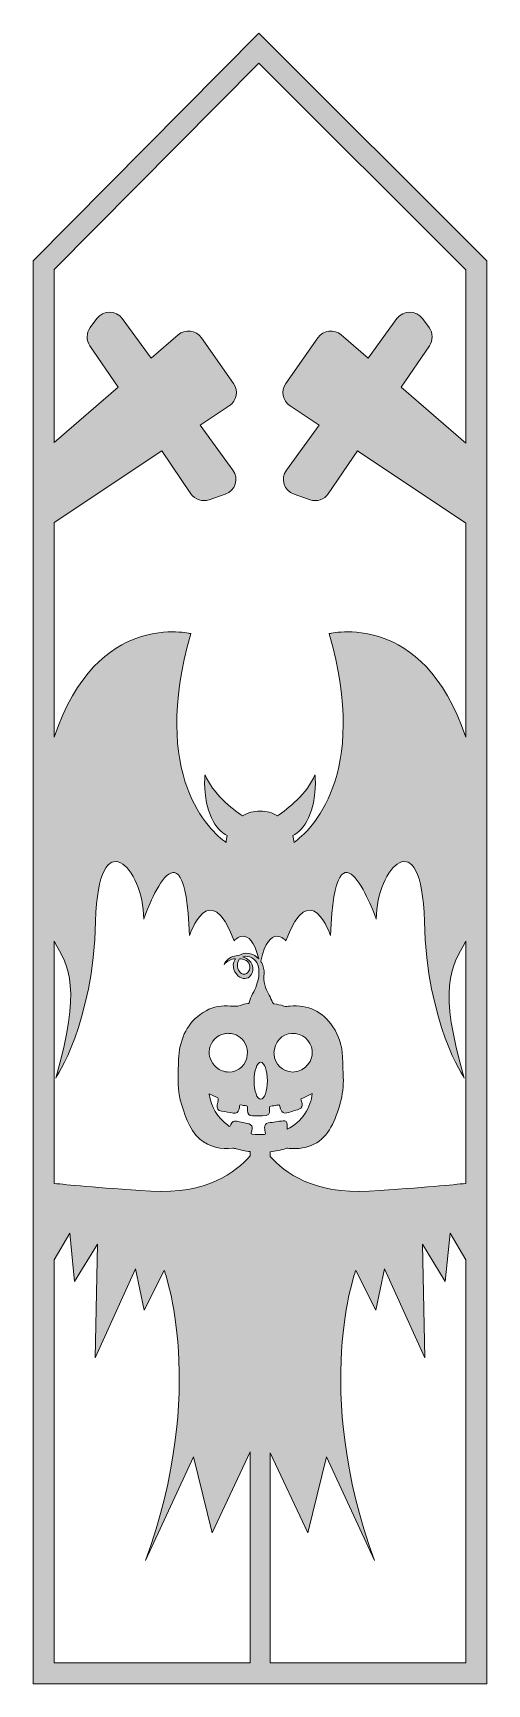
# Model space of a CAD drawing. Header units: centimetres. Extents: x 4.6 to 9.4, y -18.7 to -1.4.
import ezdxf

# ---------------------------------------------------------------- set-up
doc = ezdxf.new("R2010")
doc.units = ezdxf.units.CM
doc.header["$MEASUREMENT"] = 0
doc.layers.add('Layer 1', color=7, linetype='Continuous')

msp = doc.modelspace()

# ---------------------------------------------------------------- hatches: boundary and pattern name
at = {"layer": 'Layer 1', "true_color": 0x606060}
h = msp.add_hatch(color=251, dxfattribs=at)
h.dxf.hatch_style = 2
h.paths.add_polyline_path([(6.974, -1.365), (4.61, -3.75), (4.61, -5.846), (4.61, -6.598), (4.61, -18.65), (9.36, -18.65), (9.36, -6.586), (9.36, -5.851), (9.36, -3.751)])
edge = h.paths.add_edge_path()
edge.add_spline(control_points=[(7.033, -12.826), (7.034, -12.846), (7.038, -12.866), (7.041, -12.886), (7.043, -12.895), (7.041, -12.898), (7.031, -12.898), (6.989, -12.9), (6.946, -12.899), (6.903, -12.894), (6.893, -12.893), (6.889, -12.889), (6.893, -12.878), (6.897, -12.867), (6.9, -12.854), (6.903, -12.842), (6.908, -12.818), (6.895, -12.793), (6.871, -12.787), (6.826, -12.776), (6.782, -12.766), (6.738, -12.757), (6.711, -12.752), (6.695, -12.763), (6.68, -12.794), (6.669, -12.817), (6.669, -12.817), (6.648, -12.801), (6.537, -12.72), (6.476, -12.609), (6.454, -12.476), (6.453, -12.474), (6.454, -12.472), (6.454, -12.47), (6.485, -12.484), (6.514, -12.499), (6.544, -12.513), (6.551, -12.516), (6.549, -12.521), (6.548, -12.527), (6.545, -12.547), (6.541, -12.567), (6.538, -12.587), (6.531, -12.624), (6.546, -12.646), (6.583, -12.652), (6.624, -12.659), (6.664, -12.666), (6.704, -12.674), (6.736, -12.68), (6.76, -12.664), (6.766, -12.632), (6.768, -12.621), (6.77, -12.609), (6.772, -12.597), (6.773, -12.589), (6.776, -12.586), (6.785, -12.587), (6.804, -12.591), (6.824, -12.594), (6.843, -12.597), (6.852, -12.598), (6.854, -12.602), (6.854, -12.61), (6.853, -12.622), (6.854, -12.635), (6.854, -12.647), (6.854, -12.683), (6.871, -12.701), (6.907, -12.702), (6.942, -12.702), (6.977, -12.702), (7.012, -12.702), (7.074, -12.701), (7.086, -12.69), (7.086, -12.628), (7.085, -12.6), (7.085, -12.601), (7.114, -12.598), (7.133, -12.596), (7.153, -12.593), (7.172, -12.589), (7.185, -12.586), (7.19, -12.59), (7.193, -12.602), (7.195, -12.614), (7.199, -12.625), (7.203, -12.636), (7.212, -12.666), (7.236, -12.68), (7.266, -12.671), (7.309, -12.659), (7.351, -12.646), (7.393, -12.632), (7.422, -12.623), (7.434, -12.6), (7.425, -12.57), (7.422, -12.558), (7.418, -12.545), (7.415, -12.533), (7.413, -12.529), (7.411, -12.524), (7.417, -12.522), (7.456, -12.506), (7.493, -12.489), (7.531, -12.469), (7.518, -12.604), (7.426, -12.771), (7.27, -12.84), (7.27, -12.823), (7.27, -12.807), (7.27, -12.792), (7.269, -12.764), (7.255, -12.75), (7.228, -12.754), (7.176, -12.76), (7.124, -12.768), (7.072, -12.776), (7.046, -12.78), (7.031, -12.8), (7.033, -12.826)], knot_values=[0, 0, 0, 0, 1, 1, 1, 2, 2, 2, 3, 3, 3, 4, 4, 4, 5, 5, 5, 6, 6, 6, 7, 7, 7, 8, 8, 8, 9, 9, 9, 10, 10, 10, 11, 11, 11, 12, 12, 12, 13, 13, 13, 14, 14, 14, 15, 15, 15, 16, 16, 16, 17, 17, 17, 18, 18, 18, 19, 19, 19, 20, 20, 20, 21, 21, 21, 22, 22, 22, 23, 23, 23, 24, 24, 24, 25, 25, 25, 26, 26, 26, 27, 27, 27, 28, 28, 28, 29, 29, 29, 30, 30, 30, 31, 31, 31, 32, 32, 32, 33, 33, 33, 34, 34, 34, 35, 35, 35, 36, 36, 36, 37, 37, 37, 38, 38, 38, 39, 39, 39, 40, 40, 40, 40], degree=3, periodic=1)
edge = h.paths.add_edge_path()
edge.add_spline(control_points=[(6.457, -12), (6.473, -11.92), (6.535, -11.857), (6.614, -11.842), (6.627, -11.839), (6.64, -11.837), (6.654, -11.838), (6.733, -11.841), (6.793, -11.875), (6.83, -11.945), (6.851, -11.985), (6.858, -12.024), (6.852, -12.063), (6.845, -12.164), (6.76, -12.243), (6.658, -12.243), (6.609, -12.243), (6.564, -12.225), (6.53, -12.195), (6.529, -12.194), (6.528, -12.193), (6.527, -12.192), (6.471, -12.147), (6.442, -12.07), (6.457, -12)], knot_values=[0, 0, 0, 0, 1, 1, 1, 2, 2, 2, 3, 3, 3, 4, 4, 4, 5, 5, 5, 6, 6, 6, 7, 7, 7, 8, 8, 8, 8], degree=3, periodic=1)
edge = h.paths.add_edge_path()
edge.add_spline(control_points=[(6.923, -12.334), (6.923, -12.228), (6.954, -12.141), (6.992, -12.141), (7.031, -12.141), (7.062, -12.228), (7.062, -12.334), (7.062, -12.441), (7.031, -12.528), (6.992, -12.528), (6.954, -12.528), (6.923, -12.441), (6.923, -12.334)], knot_values=[0, 0, 0, 0, 1, 1, 1, 2, 2, 2, 3, 3, 3, 4, 4, 4, 4], degree=3, periodic=1)
edge = h.paths.add_edge_path()
edge.add_spline(control_points=[(7.131, -12.043), (7.132, -11.934), (7.216, -11.843), (7.315, -11.838), (7.428, -11.833), (7.519, -11.909), (7.53, -12.018), (7.537, -12.086), (7.514, -12.142), (7.465, -12.186), (7.465, -12.186), (7.464, -12.187), (7.464, -12.187), (7.429, -12.222), (7.38, -12.243), (7.327, -12.243), (7.222, -12.243), (7.137, -12.16), (7.132, -12.056), (7.132, -12.056), (7.132, -12.056), (7.132, -12.056), (7.132, -12.051), (7.131, -12.047), (7.131, -12.043)], knot_values=[0, 0, 0, 0, 1, 1, 1, 2, 2, 2, 3, 3, 3, 4, 4, 4, 5, 5, 5, 6, 6, 6, 7, 7, 7, 8, 8, 8, 8], degree=3, periodic=1)
edge = h.paths.add_edge_path()
edge.add_spline(control_points=[(7.092, -13.077), (7.148, -13.071), (7.203, -13.06), (7.257, -13.043), (7.264, -13.042), (7.27, -13.04), (7.277, -13.041), (7.295, -13.045), (7.314, -13.045), (7.332, -13.045), (7.419, -13.046), (7.502, -13.03), (7.578, -12.984), (7.653, -12.938), (7.705, -12.869), (7.742, -12.791), (7.822, -12.625), (7.868, -12.451), (7.855, -12.264), (7.851, -12.204), (7.852, -12.145), (7.849, -12.085), (7.844, -11.971), (7.812, -11.864), (7.748, -11.769), (7.64, -11.61), (7.49, -11.536), (7.298, -11.553), (7.277, -11.555), (7.256, -11.562), (7.234, -11.553), (7.201, -11.541), (7.167, -11.533), (7.131, -11.528), (7.123, -11.526), (7.119, -11.523), (7.116, -11.515), (7.106, -11.488), (7.094, -11.462), (7.08, -11.437), (7.041, -11.367), (7.018, -11.294), (7.027, -11.213), (7.031, -11.174), (7.021, -11.136), (7.003, -11.1), (7, -11.094), (6.996, -11.089), (6.992, -11.083), (7.086, -10.672), (7.255, -10.868), (7.255, -10.868), (7.513, -10.18), (7.722, -10.813), (7.722, -10.813), (7.777, -9.437), (8.201, -10.641), (8.201, -10.641), (8.201, -10.107), (8.681, -9.597), (8.705, -10.666), (8.73, -11.735), (9.123, -12.306), (9.123, -12.306), (8.846, -11.365), (8.985, -11.146), (9.138, -10.873), (9.138, -10.873), (9.138, -13.409), (9.138, -13.409), (9.007, -13.424), (8.715, -13.453), (8.128, -13.49), (7.551, -13.527), (7.239, -13.294), (7.092, -13.126), (7.092, -13.126), (7.092, -13.077), (7.092, -13.077)], knot_values=[0, 0, 0, 0, 1, 1, 1, 2, 2, 2, 3, 3, 3, 4, 4, 4, 5, 5, 5, 6, 6, 6, 7, 7, 7, 8, 8, 8, 9, 9, 9, 10, 10, 10, 11, 11, 11, 12, 12, 12, 13, 13, 13, 14, 14, 14, 15, 15, 15, 16, 16, 16, 17, 17, 17, 18, 18, 18, 19, 19, 19, 20, 20, 20, 21, 21, 21, 22, 22, 22, 23, 23, 23, 24, 24, 24, 25, 25, 25, 26, 26, 26, 26], degree=3, periodic=1)
edge = h.paths.add_edge_path()
edge.add_spline(control_points=[(4.832, -6.491), (4.832, -6.491), (5.957, -5.739), (5.957, -5.739), (5.957, -5.739), (6.263, -6.188), (6.263, -6.188), (6.305, -6.249), (6.383, -6.275), (6.453, -6.251), (6.453, -6.251), (6.622, -6.194), (6.622, -6.194), (6.727, -6.158), (6.767, -6.03), (6.702, -5.94), (6.702, -5.94), (6.359, -5.471), (6.359, -5.471), (6.359, -5.471), (6.664, -5.267), (6.664, -5.267), (6.741, -5.216), (6.761, -5.111), (6.708, -5.035), (6.708, -5.035), (6.372, -4.556), (6.372, -4.556), (6.315, -4.475), (6.202, -4.461), (6.128, -4.526), (6.128, -4.526), (5.847, -4.77), (5.847, -4.77), (5.847, -4.77), (5.544, -4.355), (5.544, -4.355), (5.479, -4.265), (5.345, -4.265), (5.278, -4.355), (5.278, -4.355), (5.209, -4.449), (5.209, -4.449), (5.167, -4.506), (5.166, -4.582), (5.206, -4.64), (5.206, -4.64), (5.501, -5.072), (5.501, -5.072), (5.501, -5.072), (4.832, -5.653), (4.832, -5.653), (4.832, -5.653), (4.832, -3.841), (4.832, -3.841), (4.832, -3.841), (6.974, -1.68), (6.974, -1.68), (6.974, -1.68), (9.138, -3.843), (9.138, -3.843), (9.138, -3.843), (9.138, -5.658), (9.138, -5.658), (9.138, -5.658), (8.462, -5.072), (8.462, -5.072), (8.462, -5.072), (8.757, -4.64), (8.757, -4.64), (8.797, -4.582), (8.796, -4.506), (8.754, -4.449), (8.754, -4.449), (8.685, -4.355), (8.685, -4.355), (8.619, -4.265), (8.484, -4.265), (8.418, -4.355), (8.418, -4.355), (8.116, -4.77), (8.116, -4.77), (8.116, -4.77), (7.835, -4.526), (7.835, -4.526), (7.761, -4.461), (7.648, -4.475), (7.591, -4.556), (7.591, -4.556), (7.255, -5.035), (7.255, -5.035), (7.202, -5.111), (7.222, -5.216), (7.3, -5.267), (7.3, -5.267), (7.604, -5.471), (7.604, -5.471), (7.604, -5.471), (7.262, -5.94), (7.262, -5.94), (7.196, -6.03), (7.236, -6.158), (7.342, -6.194), (7.342, -6.194), (7.509, -6.251), (7.509, -6.251), (7.58, -6.275), (7.658, -6.249), (7.699, -6.188), (7.699, -6.188), (8.006, -5.739), (8.006, -5.739), (8.006, -5.739), (9.138, -6.495), (9.138, -6.495), (9.138, -6.495), (9.138, -8.737), (9.138, -8.737), (8.69, -7.396), (7.71, -7.654), (7.71, -7.654), (8.136, -9.148), (7.509, -9.718), (7.342, -9.839), (7.34, -9.815), (7.335, -9.791), (7.328, -9.768), (7.39, -9.736), (7.446, -9.679), (7.493, -9.58), (7.59, -9.377), (7.56, -9.13), (7.56, -9.13), (7.481, -9.33), (7.277, -9.487), (7.167, -9.56), (7.114, -9.529), (7.052, -9.511), (6.986, -9.511), (6.919, -9.511), (6.857, -9.529), (6.803, -9.561), (6.694, -9.488), (6.489, -9.33), (6.41, -9.13), (6.41, -9.13), (6.38, -9.377), (6.477, -9.58), (6.524, -9.68), (6.581, -9.737), (6.643, -9.768), (6.636, -9.791), (6.632, -9.816), (6.63, -9.84), (6.464, -9.721), (5.833, -9.152), (6.26, -7.654), (6.26, -7.654), (5.28, -7.397), (4.832, -8.736), (4.832, -8.736), (4.832, -6.491), (4.832, -6.491)], knot_values=[0, 0, 0, 0, 1, 1, 1, 2, 2, 2, 3, 3, 3, 4, 4, 4, 5, 5, 5, 6, 6, 6, 7, 7, 7, 8, 8, 8, 9, 9, 9, 10, 10, 10, 11, 11, 11, 12, 12, 12, 13, 13, 13, 14, 14, 14, 15, 15, 15, 16, 16, 16, 17, 17, 17, 18, 18, 18, 19, 19, 19, 20, 20, 20, 21, 21, 21, 22, 22, 22, 23, 23, 23, 24, 24, 24, 25, 25, 25, 26, 26, 26, 27, 27, 27, 28, 28, 28, 29, 29, 29, 30, 30, 30, 31, 31, 31, 32, 32, 32, 33, 33, 33, 34, 34, 34, 35, 35, 35, 36, 36, 36, 37, 37, 37, 38, 38, 38, 39, 39, 39, 40, 40, 40, 41, 41, 41, 42, 42, 42, 43, 43, 43, 44, 44, 44, 45, 45, 45, 46, 46, 46, 47, 47, 47, 48, 48, 48, 49, 49, 49, 50, 50, 50, 51, 51, 51, 52, 52, 52, 53, 53, 53, 54, 54, 54, 54], degree=3, periodic=1)
edge = h.paths.add_edge_path()
edge.add_spline(control_points=[(4.847, -12.306), (4.847, -12.306), (5.24, -11.735), (5.265, -10.666), (5.289, -9.597), (5.768, -10.107), (5.768, -10.641), (5.768, -10.641), (6.192, -9.437), (6.248, -10.813), (6.248, -10.813), (6.457, -10.18), (6.715, -10.868), (6.715, -10.868), (6.877, -10.68), (6.972, -11.057), (6.923, -11.006), (6.849, -10.984), (6.787, -11.012), (6.764, -11.022), (6.741, -11.027), (6.717, -11.031), (6.665, -11.039), (6.634, -11.074), (6.609, -11.117), (6.64, -11.08), (6.678, -11.059), (6.728, -11.057), (6.726, -11.061), (6.725, -11.064), (6.724, -11.066), (6.679, -11.134), (6.721, -11.217), (6.774, -11.249), (6.821, -11.277), (6.872, -11.264), (6.897, -11.218), (6.928, -11.163), (6.909, -11.098), (6.854, -11.061), (6.839, -11.052), (6.824, -11.046), (6.806, -11.037), (6.817, -11.033), (6.825, -11.031), (6.834, -11.031), (6.897, -11.029), (6.956, -11.077), (6.968, -11.143), (6.981, -11.209), (6.971, -11.272), (6.949, -11.334), (6.926, -11.397), (6.889, -11.454), (6.87, -11.518), (6.868, -11.525), (6.863, -11.526), (6.857, -11.527), (6.83, -11.531), (6.804, -11.536), (6.778, -11.545), (6.745, -11.558), (6.712, -11.556), (6.678, -11.553), (6.588, -11.545), (6.5, -11.556), (6.421, -11.601), (6.248, -11.697), (6.163, -11.852), (6.139, -12.043), (6.128, -12.13), (6.132, -12.218), (6.128, -12.306), (6.122, -12.462), (6.164, -12.609), (6.224, -12.752), (6.255, -12.825), (6.296, -12.892), (6.356, -12.945), (6.456, -13.033), (6.575, -13.053), (6.702, -13.042), (6.714, -13.041), (6.725, -13.042), (6.736, -13.046), (6.784, -13.059), (6.833, -13.07), (6.882, -13.076), (6.882, -13.076), (6.882, -13.121), (6.882, -13.121), (6.737, -13.289), (6.425, -13.527), (5.842, -13.49), (5.255, -13.453), (4.963, -13.424), (4.832, -13.409), (4.832, -13.409), (4.832, -10.874), (4.832, -10.874), (4.985, -11.146), (5.123, -11.365), (4.847, -12.306)], knot_values=[0, 0, 0, 0, 1, 1, 1, 2, 2, 2, 3, 3, 3, 4, 4, 4, 5, 5, 5, 6, 6, 6, 7, 7, 7, 8, 8, 8, 9, 9, 9, 10, 10, 10, 11, 11, 11, 12, 12, 12, 13, 13, 13, 14, 14, 14, 15, 15, 15, 16, 16, 16, 17, 17, 17, 18, 18, 18, 19, 19, 19, 20, 20, 20, 21, 21, 21, 22, 22, 22, 23, 23, 23, 24, 24, 24, 25, 25, 25, 26, 26, 26, 27, 27, 27, 28, 28, 28, 29, 29, 29, 30, 30, 30, 31, 31, 31, 32, 32, 32, 33, 33, 33, 34, 34, 34, 34], degree=3, periodic=1)
edge = h.paths.add_edge_path()
edge.add_spline(control_points=[(6.789, -11.058), (6.808, -11.062), (6.826, -11.067), (6.842, -11.077), (6.888, -11.106), (6.893, -11.17), (6.853, -11.206), (6.842, -11.215), (6.831, -11.221), (6.816, -11.22), (6.803, -11.221), (6.792, -11.214), (6.782, -11.205), (6.745, -11.173), (6.737, -11.109), (6.764, -11.069), (6.77, -11.059), (6.777, -11.055), (6.789, -11.058)], knot_values=[0, 0, 0, 0, 1, 1, 1, 2, 2, 2, 3, 3, 3, 4, 4, 4, 5, 5, 5, 6, 6, 6, 6], degree=3, periodic=1)
edge = h.paths.add_edge_path()
edge.add_spline(control_points=[(4.832, -14.21), (4.832, -14.21), (4.996, -13.93), (4.996, -13.93), (4.996, -13.93), (5.045, -14.438), (5.045, -14.438), (5.045, -14.438), (5.283, -14.045), (5.283, -14.045), (5.283, -14.045), (5.26, -15.236), (5.26, -15.236), (5.26, -15.236), (5.684, -14.304), (5.684, -14.304), (5.684, -14.304), (5.772, -14.736), (5.772, -14.736), (5.772, -14.736), (5.983, -14.32), (5.983, -14.32), (5.983, -14.32), (6.445, -15.559), (5.787, -17.356), (5.787, -17.356), (6.289, -16.273), (6.289, -16.273), (6.289, -16.273), (6.484, -17.069), (6.484, -17.069), (6.484, -17.069), (6.882, -16.22), (6.882, -16.22), (6.882, -16.22), (6.882, -18.428), (6.882, -18.428), (6.882, -18.428), (4.832, -18.428), (4.832, -18.428), (4.832, -18.428), (4.832, -14.21), (4.832, -14.21)], knot_values=[0, 0, 0, 0, 1, 1, 1, 2, 2, 2, 3, 3, 3, 4, 4, 4, 5, 5, 5, 6, 6, 6, 7, 7, 7, 8, 8, 8, 9, 9, 9, 10, 10, 10, 11, 11, 11, 12, 12, 12, 13, 13, 13, 14, 14, 14, 14], degree=3, periodic=1)
edge = h.paths.add_edge_path()
edge.add_spline(control_points=[(7.092, -18.428), (7.092, -18.428), (7.092, -16.23), (7.092, -16.23), (7.092, -16.23), (7.486, -17.069), (7.486, -17.069), (7.486, -17.069), (7.681, -16.273), (7.681, -16.273), (7.681, -16.273), (8.183, -17.356), (8.183, -17.356), (7.525, -15.559), (7.987, -14.32), (7.987, -14.32), (7.987, -14.32), (8.198, -14.736), (8.198, -14.736), (8.198, -14.736), (8.286, -14.304), (8.286, -14.304), (8.286, -14.304), (8.71, -15.236), (8.71, -15.236), (8.71, -15.236), (8.687, -14.045), (8.687, -14.045), (8.687, -14.045), (8.924, -14.438), (8.924, -14.438), (8.924, -14.438), (8.974, -13.93), (8.974, -13.93), (8.974, -13.93), (9.138, -14.211), (9.138, -14.211), (9.138, -14.211), (9.138, -18.428), (9.138, -18.428), (9.138, -18.428), (7.092, -18.428), (7.092, -18.428)], knot_values=[0, 0, 0, 0, 1, 1, 1, 2, 2, 2, 3, 3, 3, 4, 4, 4, 5, 5, 5, 6, 6, 6, 7, 7, 7, 8, 8, 8, 9, 9, 9, 10, 10, 10, 11, 11, 11, 12, 12, 12, 13, 13, 13, 14, 14, 14, 14], degree=3, periodic=1)

# ---------------------------------------------------------------- linework, layer by layer
at = {"layer": 'Layer 1', "lineweight": 0}
msp.add_lwpolyline([(6.974, -1.365), (4.61, -3.75), (4.61, -5.846), (4.61, -6.598), (4.61, -18.65), (9.36, -18.65), (9.36, -6.586), (9.36, -5.851), (9.36, -3.751), (6.974, -1.365)], dxfattribs=at)
for points, knots in [([(4.832, -6.491), (4.832, -6.491), (5.957, -5.739), (5.957, -5.739), (5.957, -5.739), (6.263, -6.188), (6.263, -6.188), (6.305, -6.249), (6.383, -6.275), (6.453, -6.251), (6.453, -6.251), (6.622, -6.194), (6.622, -6.194), (6.727, -6.158), (6.767, -6.03), (6.702, -5.94), (6.702, -5.94), (6.359, -5.471), (6.359, -5.471), (6.359, -5.471), (6.664, -5.267), (6.664, -5.267), (6.741, -5.216), (6.761, -5.111), (6.708, -5.035), (6.708, -5.035), (6.372, -4.556), (6.372, -4.556), (6.315, -4.475), (6.202, -4.461), (6.128, -4.526), (6.128, -4.526), (5.847, -4.77), (5.847, -4.77), (5.847, -4.77), (5.544, -4.355), (5.544, -4.355), (5.479, -4.265), (5.345, -4.265), (5.278, -4.355), (5.278, -4.355), (5.209, -4.449), (5.209, -4.449), (5.167, -4.506), (5.166, -4.582), (5.206, -4.64), (5.206, -4.64), (5.501, -5.072), (5.501, -5.072), (5.501, -5.072), (4.832, -5.653), (4.832, -5.653), (4.832, -5.653), (4.832, -3.841), (4.832, -3.841), (4.832, -3.841), (6.974, -1.68), (6.974, -1.68), (6.974, -1.68), (9.138, -3.843), (9.138, -3.843), (9.138, -3.843), (9.138, -5.658), (9.138, -5.658), (9.138, -5.658), (8.462, -5.072), (8.462, -5.072), (8.462, -5.072), (8.757, -4.64), (8.757, -4.64), (8.797, -4.582), (8.796, -4.506), (8.754, -4.449), (8.754, -4.449), (8.685, -4.355), (8.685, -4.355), (8.619, -4.265), (8.484, -4.265), (8.418, -4.355), (8.418, -4.355), (8.116, -4.77), (8.116, -4.77), (8.116, -4.77), (7.835, -4.526), (7.835, -4.526), (7.761, -4.461), (7.648, -4.475), (7.591, -4.556), (7.591, -4.556), (7.255, -5.035), (7.255, -5.035), (7.202, -5.111), (7.222, -5.216), (7.3, -5.267), (7.3, -5.267), (7.604, -5.471), (7.604, -5.471), (7.604, -5.471), (7.262, -5.94), (7.262, -5.94), (7.196, -6.03), (7.236, -6.158), (7.342, -6.194), (7.342, -6.194), (7.509, -6.251), (7.509, -6.251), (7.58, -6.275), (7.658, -6.249), (7.699, -6.188), (7.699, -6.188), (8.006, -5.739), (8.006, -5.739), (8.006, -5.739), (9.138, -6.495), (9.138, -6.495), (9.138, -6.495), (9.138, -8.737), (9.138, -8.737), (8.69, -7.396), (7.71, -7.654), (7.71, -7.654), (8.136, -9.148), (7.509, -9.718), (7.342, -9.839), (7.34, -9.815), (7.335, -9.791), (7.328, -9.768), (7.39, -9.736), (7.446, -9.679), (7.493, -9.58), (7.59, -9.377), (7.56, -9.13), (7.56, -9.13), (7.481, -9.33), (7.277, -9.487), (7.167, -9.56), (7.114, -9.529), (7.052, -9.511), (6.986, -9.511), (6.919, -9.511), (6.857, -9.529), (6.803, -9.561), (6.694, -9.488), (6.489, -9.33), (6.41, -9.13), (6.41, -9.13), (6.38, -9.377), (6.477, -9.58), (6.524, -9.68), (6.581, -9.737), (6.643, -9.768), (6.636, -9.791), (6.632, -9.816), (6.63, -9.84), (6.464, -9.721), (5.833, -9.152), (6.26, -7.654), (6.26, -7.654), (5.28, -7.397), (4.832, -8.736), (4.832, -8.736), (4.832, -6.491), (4.832, -6.491)], [0, 0, 0, 0, 1, 1, 1, 2, 2, 2, 3, 3, 3, 4, 4, 4, 5, 5, 5, 6, 6, 6, 7, 7, 7, 8, 8, 8, 9, 9, 9, 10, 10, 10, 11, 11, 11, 12, 12, 12, 13, 13, 13, 14, 14, 14, 15, 15, 15, 16, 16, 16, 17, 17, 17, 18, 18, 18, 19, 19, 19, 20, 20, 20, 21, 21, 21, 22, 22, 22, 23, 23, 23, 24, 24, 24, 25, 25, 25, 26, 26, 26, 27, 27, 27, 28, 28, 28, 29, 29, 29, 30, 30, 30, 31, 31, 31, 32, 32, 32, 33, 33, 33, 34, 34, 34, 35, 35, 35, 36, 36, 36, 37, 37, 37, 38, 38, 38, 39, 39, 39, 40, 40, 40, 41, 41, 41, 42, 42, 42, 43, 43, 43, 44, 44, 44, 45, 45, 45, 46, 46, 46, 47, 47, 47, 48, 48, 48, 49, 49, 49, 50, 50, 50, 51, 51, 51, 52, 52, 52, 53, 53, 53, 54, 54, 54, 54]), ([(4.847, -12.306), (4.847, -12.306), (5.24, -11.735), (5.265, -10.666), (5.289, -9.597), (5.768, -10.107), (5.768, -10.641), (5.768, -10.641), (6.192, -9.437), (6.248, -10.813), (6.248, -10.813), (6.457, -10.18), (6.715, -10.868), (6.715, -10.868), (6.877, -10.68), (6.972, -11.057), (6.923, -11.006), (6.849, -10.984), (6.787, -11.012), (6.764, -11.022), (6.741, -11.027), (6.717, -11.031), (6.665, -11.039), (6.634, -11.074), (6.609, -11.117), (6.64, -11.08), (6.678, -11.059), (6.728, -11.057), (6.726, -11.061), (6.725, -11.064), (6.724, -11.066), (6.679, -11.134), (6.721, -11.217), (6.774, -11.249), (6.821, -11.277), (6.872, -11.264), (6.897, -11.218), (6.928, -11.163), (6.909, -11.098), (6.854, -11.061), (6.839, -11.052), (6.824, -11.046), (6.806, -11.037), (6.817, -11.033), (6.825, -11.031), (6.834, -11.031), (6.897, -11.029), (6.956, -11.077), (6.968, -11.143), (6.981, -11.209), (6.971, -11.272), (6.949, -11.334), (6.926, -11.397), (6.889, -11.454), (6.87, -11.518), (6.868, -11.525), (6.863, -11.526), (6.857, -11.527), (6.83, -11.531), (6.804, -11.536), (6.778, -11.545), (6.745, -11.558), (6.712, -11.556), (6.678, -11.553), (6.588, -11.545), (6.5, -11.556), (6.421, -11.601), (6.248, -11.697), (6.163, -11.852), (6.139, -12.043), (6.128, -12.13), (6.132, -12.218), (6.128, -12.306), (6.122, -12.462), (6.164, -12.609), (6.224, -12.752), (6.255, -12.825), (6.296, -12.892), (6.356, -12.945), (6.456, -13.033), (6.575, -13.053), (6.702, -13.042), (6.714, -13.041), (6.725, -13.042), (6.736, -13.046), (6.784, -13.059), (6.833, -13.07), (6.882, -13.076), (6.882, -13.076), (6.882, -13.121), (6.882, -13.121), (6.737, -13.289), (6.425, -13.527), (5.842, -13.49), (5.255, -13.453), (4.963, -13.424), (4.832, -13.409), (4.832, -13.409), (4.832, -10.874), (4.832, -10.874), (4.985, -11.146), (5.123, -11.365), (4.847, -12.306)], [0, 0, 0, 0, 1, 1, 1, 2, 2, 2, 3, 3, 3, 4, 4, 4, 5, 5, 5, 6, 6, 6, 7, 7, 7, 8, 8, 8, 9, 9, 9, 10, 10, 10, 11, 11, 11, 12, 12, 12, 13, 13, 13, 14, 14, 14, 15, 15, 15, 16, 16, 16, 17, 17, 17, 18, 18, 18, 19, 19, 19, 20, 20, 20, 21, 21, 21, 22, 22, 22, 23, 23, 23, 24, 24, 24, 25, 25, 25, 26, 26, 26, 27, 27, 27, 28, 28, 28, 29, 29, 29, 30, 30, 30, 31, 31, 31, 32, 32, 32, 33, 33, 33, 34, 34, 34, 34]), ([(7.092, -13.077), (7.148, -13.071), (7.203, -13.06), (7.257, -13.043), (7.264, -13.042), (7.27, -13.04), (7.277, -13.041), (7.295, -13.045), (7.314, -13.045), (7.332, -13.045), (7.419, -13.046), (7.502, -13.03), (7.578, -12.984), (7.653, -12.938), (7.705, -12.869), (7.742, -12.791), (7.822, -12.625), (7.868, -12.451), (7.855, -12.264), (7.851, -12.204), (7.852, -12.145), (7.849, -12.085), (7.844, -11.971), (7.812, -11.864), (7.748, -11.769), (7.64, -11.61), (7.49, -11.536), (7.298, -11.553), (7.277, -11.555), (7.256, -11.562), (7.234, -11.553), (7.201, -11.541), (7.167, -11.533), (7.131, -11.528), (7.123, -11.526), (7.119, -11.523), (7.116, -11.515), (7.106, -11.488), (7.094, -11.462), (7.08, -11.437), (7.041, -11.367), (7.018, -11.294), (7.027, -11.213), (7.031, -11.174), (7.021, -11.136), (7.003, -11.1), (7, -11.094), (6.996, -11.089), (6.992, -11.083), (7.086, -10.672), (7.255, -10.868), (7.255, -10.868), (7.513, -10.18), (7.722, -10.813), (7.722, -10.813), (7.777, -9.437), (8.201, -10.641), (8.201, -10.641), (8.201, -10.107), (8.681, -9.597), (8.705, -10.666), (8.73, -11.735), (9.123, -12.306), (9.123, -12.306), (8.846, -11.365), (8.985, -11.146), (9.138, -10.873), (9.138, -10.873), (9.138, -13.409), (9.138, -13.409), (9.007, -13.424), (8.715, -13.453), (8.128, -13.49), (7.551, -13.527), (7.239, -13.294), (7.092, -13.126), (7.092, -13.126), (7.092, -13.077), (7.092, -13.077)], [0, 0, 0, 0, 1, 1, 1, 2, 2, 2, 3, 3, 3, 4, 4, 4, 5, 5, 5, 6, 6, 6, 7, 7, 7, 8, 8, 8, 9, 9, 9, 10, 10, 10, 11, 11, 11, 12, 12, 12, 13, 13, 13, 14, 14, 14, 15, 15, 15, 16, 16, 16, 17, 17, 17, 18, 18, 18, 19, 19, 19, 20, 20, 20, 21, 21, 21, 22, 22, 22, 23, 23, 23, 24, 24, 24, 25, 25, 25, 26, 26, 26, 26]), ([(6.789, -11.058), (6.808, -11.062), (6.826, -11.067), (6.842, -11.077), (6.888, -11.106), (6.893, -11.17), (6.853, -11.206), (6.842, -11.215), (6.831, -11.221), (6.816, -11.22), (6.803, -11.221), (6.792, -11.214), (6.782, -11.205), (6.745, -11.173), (6.737, -11.109), (6.764, -11.069), (6.77, -11.059), (6.777, -11.055), (6.789, -11.058)], [0, 0, 0, 0, 1, 1, 1, 2, 2, 2, 3, 3, 3, 4, 4, 4, 5, 5, 5, 6, 6, 6, 6]), ([(6.457, -12), (6.473, -11.92), (6.535, -11.857), (6.614, -11.842), (6.627, -11.839), (6.64, -11.837), (6.654, -11.838), (6.733, -11.841), (6.793, -11.875), (6.83, -11.945), (6.851, -11.985), (6.858, -12.024), (6.852, -12.063), (6.845, -12.164), (6.76, -12.243), (6.658, -12.243), (6.609, -12.243), (6.564, -12.225), (6.53, -12.195), (6.529, -12.194), (6.528, -12.193), (6.527, -12.192), (6.471, -12.147), (6.442, -12.07), (6.457, -12)], [0, 0, 0, 0, 1, 1, 1, 2, 2, 2, 3, 3, 3, 4, 4, 4, 5, 5, 5, 6, 6, 6, 7, 7, 7, 8, 8, 8, 8]), ([(7.131, -12.043), (7.132, -11.934), (7.216, -11.843), (7.315, -11.838), (7.428, -11.833), (7.519, -11.909), (7.53, -12.018), (7.537, -12.086), (7.514, -12.142), (7.465, -12.186), (7.465, -12.186), (7.464, -12.187), (7.464, -12.187), (7.429, -12.222), (7.38, -12.243), (7.327, -12.243), (7.222, -12.243), (7.137, -12.16), (7.132, -12.056), (7.132, -12.056), (7.132, -12.056), (7.132, -12.056), (7.132, -12.051), (7.131, -12.047), (7.131, -12.043)], [0, 0, 0, 0, 1, 1, 1, 2, 2, 2, 3, 3, 3, 4, 4, 4, 5, 5, 5, 6, 6, 6, 7, 7, 7, 8, 8, 8, 8]), ([(6.923, -12.334), (6.923, -12.228), (6.954, -12.141), (6.992, -12.141), (7.031, -12.141), (7.062, -12.228), (7.062, -12.334), (7.062, -12.441), (7.031, -12.528), (6.992, -12.528), (6.954, -12.528), (6.923, -12.441), (6.923, -12.334)], [0, 0, 0, 0, 1, 1, 1, 2, 2, 2, 3, 3, 3, 4, 4, 4, 4]), ([(7.033, -12.826), (7.034, -12.846), (7.038, -12.866), (7.041, -12.886), (7.043, -12.895), (7.041, -12.898), (7.031, -12.898), (6.989, -12.9), (6.946, -12.899), (6.903, -12.894), (6.893, -12.893), (6.889, -12.889), (6.893, -12.878), (6.897, -12.867), (6.9, -12.854), (6.903, -12.842), (6.908, -12.818), (6.895, -12.793), (6.871, -12.787), (6.826, -12.776), (6.782, -12.766), (6.738, -12.757), (6.711, -12.752), (6.695, -12.763), (6.68, -12.794), (6.669, -12.817), (6.669, -12.817), (6.648, -12.801), (6.537, -12.72), (6.476, -12.609), (6.454, -12.476), (6.453, -12.474), (6.454, -12.472), (6.454, -12.47), (6.485, -12.484), (6.514, -12.499), (6.544, -12.513), (6.551, -12.516), (6.549, -12.521), (6.548, -12.527), (6.545, -12.547), (6.541, -12.567), (6.538, -12.587), (6.531, -12.624), (6.546, -12.646), (6.583, -12.652), (6.624, -12.659), (6.664, -12.666), (6.704, -12.674), (6.736, -12.68), (6.76, -12.664), (6.766, -12.632), (6.768, -12.621), (6.77, -12.609), (6.772, -12.597), (6.773, -12.589), (6.776, -12.586), (6.785, -12.587), (6.804, -12.591), (6.824, -12.594), (6.843, -12.597), (6.852, -12.598), (6.854, -12.602), (6.854, -12.61), (6.853, -12.622), (6.854, -12.635), (6.854, -12.647), (6.854, -12.683), (6.871, -12.701), (6.907, -12.702), (6.942, -12.702), (6.977, -12.702), (7.012, -12.702), (7.074, -12.701), (7.086, -12.69), (7.086, -12.628), (7.085, -12.6), (7.085, -12.601), (7.114, -12.598), (7.133, -12.596), (7.153, -12.593), (7.172, -12.589), (7.185, -12.586), (7.19, -12.59), (7.193, -12.602), (7.195, -12.614), (7.199, -12.625), (7.203, -12.636), (7.212, -12.666), (7.236, -12.68), (7.266, -12.671), (7.309, -12.659), (7.351, -12.646), (7.393, -12.632), (7.422, -12.623), (7.434, -12.6), (7.425, -12.57), (7.422, -12.558), (7.418, -12.545), (7.415, -12.533), (7.413, -12.529), (7.411, -12.524), (7.417, -12.522), (7.456, -12.506), (7.493, -12.489), (7.531, -12.469), (7.518, -12.604), (7.426, -12.771), (7.27, -12.84), (7.27, -12.823), (7.27, -12.807), (7.27, -12.792), (7.269, -12.764), (7.255, -12.75), (7.228, -12.754), (7.176, -12.76), (7.124, -12.768), (7.072, -12.776), (7.046, -12.78), (7.031, -12.8), (7.033, -12.826)], [0, 0, 0, 0, 1, 1, 1, 2, 2, 2, 3, 3, 3, 4, 4, 4, 5, 5, 5, 6, 6, 6, 7, 7, 7, 8, 8, 8, 9, 9, 9, 10, 10, 10, 11, 11, 11, 12, 12, 12, 13, 13, 13, 14, 14, 14, 15, 15, 15, 16, 16, 16, 17, 17, 17, 18, 18, 18, 19, 19, 19, 20, 20, 20, 21, 21, 21, 22, 22, 22, 23, 23, 23, 24, 24, 24, 25, 25, 25, 26, 26, 26, 27, 27, 27, 28, 28, 28, 29, 29, 29, 30, 30, 30, 31, 31, 31, 32, 32, 32, 33, 33, 33, 34, 34, 34, 35, 35, 35, 36, 36, 36, 37, 37, 37, 38, 38, 38, 39, 39, 39, 40, 40, 40, 40]), ([(4.832, -14.21), (4.832, -14.21), (4.996, -13.93), (4.996, -13.93), (4.996, -13.93), (5.045, -14.438), (5.045, -14.438), (5.045, -14.438), (5.283, -14.045), (5.283, -14.045), (5.283, -14.045), (5.26, -15.236), (5.26, -15.236), (5.26, -15.236), (5.684, -14.304), (5.684, -14.304), (5.684, -14.304), (5.772, -14.736), (5.772, -14.736), (5.772, -14.736), (5.983, -14.32), (5.983, -14.32), (5.983, -14.32), (6.445, -15.559), (5.787, -17.356), (5.787, -17.356), (6.289, -16.273), (6.289, -16.273), (6.289, -16.273), (6.484, -17.069), (6.484, -17.069), (6.484, -17.069), (6.882, -16.22), (6.882, -16.22), (6.882, -16.22), (6.882, -18.428), (6.882, -18.428), (6.882, -18.428), (4.832, -18.428), (4.832, -18.428), (4.832, -18.428), (4.832, -14.21), (4.832, -14.21)], [0, 0, 0, 0, 1, 1, 1, 2, 2, 2, 3, 3, 3, 4, 4, 4, 5, 5, 5, 6, 6, 6, 7, 7, 7, 8, 8, 8, 9, 9, 9, 10, 10, 10, 11, 11, 11, 12, 12, 12, 13, 13, 13, 14, 14, 14, 14]), ([(7.092, -18.428), (7.092, -18.428), (7.092, -16.23), (7.092, -16.23), (7.092, -16.23), (7.486, -17.069), (7.486, -17.069), (7.486, -17.069), (7.681, -16.273), (7.681, -16.273), (7.681, -16.273), (8.183, -17.356), (8.183, -17.356), (7.525, -15.559), (7.987, -14.32), (7.987, -14.32), (7.987, -14.32), (8.198, -14.736), (8.198, -14.736), (8.198, -14.736), (8.286, -14.304), (8.286, -14.304), (8.286, -14.304), (8.71, -15.236), (8.71, -15.236), (8.71, -15.236), (8.687, -14.045), (8.687, -14.045), (8.687, -14.045), (8.924, -14.438), (8.924, -14.438), (8.924, -14.438), (8.974, -13.93), (8.974, -13.93), (8.974, -13.93), (9.138, -14.211), (9.138, -14.211), (9.138, -14.211), (9.138, -18.428), (9.138, -18.428), (9.138, -18.428), (7.092, -18.428), (7.092, -18.428)], [0, 0, 0, 0, 1, 1, 1, 2, 2, 2, 3, 3, 3, 4, 4, 4, 5, 5, 5, 6, 6, 6, 7, 7, 7, 8, 8, 8, 9, 9, 9, 10, 10, 10, 11, 11, 11, 12, 12, 12, 13, 13, 13, 14, 14, 14, 14])]:
    msp.add_open_spline(points, degree=3, knots=knots, dxfattribs=at)

doc.saveas('drawing.dxf')
